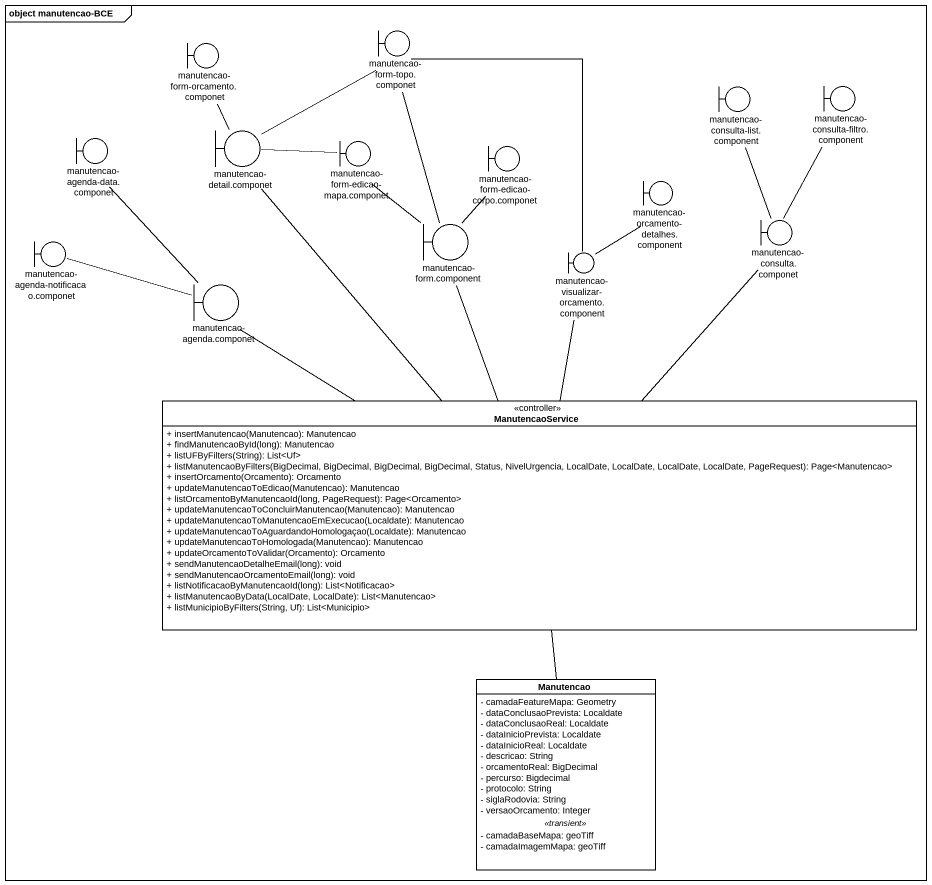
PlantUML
@startuml
mainframe object manutencao-BCE
allowmixing
hide circle
hide empty members
skinparam classAttributeIconSize 0
boundary "manutencao-form-topo.componet" as manutencao_form_topo
boundary "manutencao-form-orcamento.componet" as manutencao_form_orcamento
boundary "manutencao-consulta-list.component" as manutencao_consulta_list
boundary "manutencao-consulta-filtro.component" as manutencao_consulta_filtro
boundary "manutencao-agenda-data.componet" as manutencao_agenda_data
boundary "manutencao-detail.componet" as manutencao_detail_componet
boundary "manutencao-form-edicao-mapa.componet" as manutencao_form_edicao_mapa
boundary "manutencao-form-edicao-corpo.componet" as manutencao_form_edicao
boundary "manutencao-orcamento-detalhes.component" as manutencao_orcamento
boundary "manutencao-form.component" as manutencao_form_component
boundary "manutencao-consulta.componet" as manutencao_consulta_componet
boundary "manutencao-agenda-notificacao.componet" as manutencao_agenda
boundary "manutencao-visualizar-orcamento.component" as manutencao_visualizar
boundary "manutencao-agenda.componet" as manutencao_agenda_componet
class ManutencaoService <<controller>> {
  + insertManutencao(Manutencao): Manutencao
  + findManutencaoById(long): Manutencao
  + listUFByFilters(String): List<Uf>
  + listManutencaoByFilters(BigDecimal, BigDecimal, BigDecimal, BigDecimal, Status, NivelUrgencia, LocalDate, LocalDate, LocalDate, LocalDate, PageRequest): Page<Manutencao>
  + insertOrcamento(Orcamento): Orcamento
  + updateManutencaoToEdicao(Manutencao): Manutencao
  + listOrcamentoByManutencaoId(long, PageRequest): Page<Orcamento>
  + updateManutencaoToConcluirManutencao(Manutencao): Manutencao
  + updateManutencaoToManutencaoEmExecucao(Localdate): Manutencao
  + updateManutencaoToAguardandoHomologaçao(Localdate): Manutencao
  + updateManutencaoToHomologada(Manutencao): Manutencao
  + updateOrcamentoToValidar(Orcamento): Orcamento
  + sendManutencaoDetalheEmail(long): void
  + sendManutencaoOrcamentoEmail(long): void
  + listNotificacaoByManutencaoId(long): List<Notificacao>
  + listManutencaoByData(LocalDate, LocalDate): List<Manutencao>
  + listMunicipioByFilters(String, Uf): List<Municipio>
}
class Manutencao {
  - camadaFeatureMapa: Geometry
  - dataConclusaoPrevista: Localdate
  - dataConclusaoReal: Localdate
  - dataInicioPrevista: Localdate
  - dataInicioReal: Localdate
  - descricao: String
  - orcamentoReal: BigDecimal
  - percurso: Bigdecimal
  - protocolo: String
  - siglaRodovia: String
  - versaoOrcamento: Integer
  .. <<transient>> ..
  - camadaBaseMapa: geoTiff
  - camadaImagemMapa: geoTiff
}
manutencao_form_orcamento -- manutencao_detail_componet
manutencao_detail_componet -up- manutencao_form_topo
manutencao_detail_componet -right- manutencao_form_edicao_mapa
manutencao_form_component -up- manutencao_form_topo
manutencao_form_component -up- manutencao_form_edicao_mapa
manutencao_form_component -up- manutencao_form_edicao
manutencao_consulta_componet -up- manutencao_consulta_list
manutencao_consulta_componet -up- manutencao_consulta_filtro
manutencao_visualizar -up- manutencao_form_topo
manutencao_visualizar -up- manutencao_orcamento
manutencao_agenda_componet -up- manutencao_agenda_data
manutencao_agenda_componet -left- manutencao_agenda
ManutencaoService -up- manutencao_detail_componet
ManutencaoService -up- manutencao_form_component
ManutencaoService -up- manutencao_consulta_componet
ManutencaoService -up- manutencao_visualizar
ManutencaoService -up- manutencao_agenda_componet
ManutencaoService -- Manutencao
@enduml
